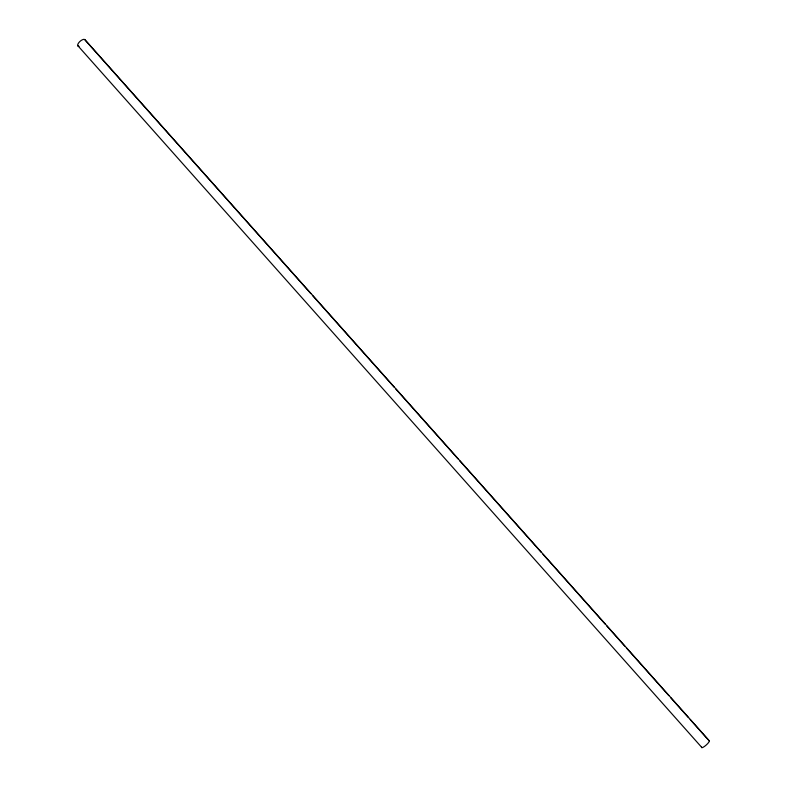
<?xml version="1.0" encoding="UTF-8"?>
<svg xmlns="http://www.w3.org/2000/svg" width="787" height="787" viewBox="0 0 787 787"><rect width="100%" height="100%" fill="white"/><g stroke="black" fill="none" stroke-linecap="round" stroke-linejoin="round"><path stroke-width="1.18" d="M84.957 39.694L709.284 740.744M310.816 293.571L85.183 40.196A4.732 2.046 -41.7 0 0 79.605 41.741A4.732 2.046 -41.7 0 0 79.044 46.325M312.449 295.4L394.198 387.204M395.841 389.044L457.965 458.811M459.608 460.651L541.358 552.444M542.991 554.284L605.124 624.052M606.757 625.891L624.74 646.088M626.383 647.917L668.891 695.659M670.524 697.489L688.507 717.685M690.15 719.525L708.133 739.721M77.647 45.489L701.974 747.65M708.949 740.636A5.106 1.161 -41.7 0 1 706.234 745.014A5.106 1.161 -41.7 0 1 701.581 747.197"/></g></svg>
